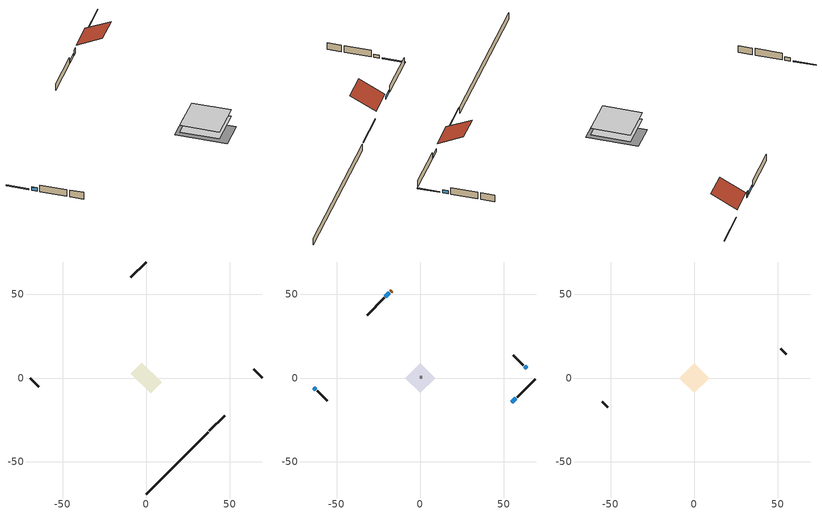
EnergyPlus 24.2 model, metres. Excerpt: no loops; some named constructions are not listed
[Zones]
basement - unconditioned
 floor foundation (Slab1 construction): -9.27,2.65 -2.65,9.27 9.27,-2.65 2.65,-9.27 z-2.13
 wall outside (RimJoist1 construction): 37.73,-31.68 46.91,-22.49 z0.3:0.61
 wall outside (RimJoist2 construction): -69.4,0 -64.3,-5.11 z0.3:0.61
 wall outside (RimJoist3 construction): 0,69.4 -9.18,60.22 z0.3:0.61
 wall outside (RimJoist4 construction): 69.4,0 64.3,5.11 z0.3:0.61
 wall foundation (FoundationWall1 construction): 0,-69.4 37.07,-32.33 z-2.13:0.3
central ac and furnace airloop ret air zone
 floor adiabatic (AdiabaticConst): 0,0 0,1 1,1 1,0 z0
 wall adiabatic (AdiabaticConst): 0,1 0,0 1,0 1,1 0,1 z0:1
 ceiling adiabatic (AdiabaticConst): 1,0 1,1 0,1 0,0 z1
conditioned space
 floor to basement - unconditioned (Floor1 construction): -8.88,0 0,8.88 8.88,0 0,-8.88 z0.3
 wall outside (AdiabaticWallConstruction 1): -17.13,52.27 -17.78,51.62 z0.3:2.34
 wall outside (AdiabaticWallConstruction): 54.86,-14.54 57.25,-12.16 / -18.44,50.96 -20.82,48.58 z0.3:1.4; -63.64,-5.76 -62.38,-7.02 / 63.64,5.76 62.38,7.02 z0.3:1.46
 wall outside (Wall1 construction): 57.9,-11.5 68.75,-0.66 z0.3:2.74
 wall outside (Wall2 construction): -61.73,-7.68 -55.7,-13.7 z0.3:2.74
 wall outside (Wall3 construction): -21.48,47.92 -31.78,37.62 z0.3:2.74
 wall outside (Wall4 construction): 61.73,7.68 55.7,13.7 z0.3:2.74
 window (WindowConstruction): 54.86,-14.54 57.25,-12.16 z0.3:1.4
 window (WindowConstruction 1): -63.64,-5.76 -62.38,-7.02 z0.3:1.46
 window (WindowConstruction 2): -18.44,50.96 -20.82,48.58 z0.3:1.4
 window (WindowConstruction 3): 63.64,5.76 62.38,7.02 z0.3:1.46
 door (Door): -17.14,52.27 -17.78,51.62 z0.3:2.34
attic - vented
 floor to conditioned space (Floor2 construction Reversed): -8.88,0 0,8.88 8.88,0 0,-8.88 z2.74
 wall outside (Wall5 construction): -55.05,-14.36 -51.87,-17.53 z0.3:2.74
 wall outside (Wall6 construction): 55.05,14.36 51.87,17.53 z0.3:2.74
 roof outside (Roof1 construction): 54.21,-15.2,2.74 48.27,-9.26,6.94 41.63,-15.9,6.94 47.57,-21.84,2.74
 roof outside (Roof2 construction): -16.48,52.92,2.74 -10.54,46.99,6.94 -3.9,53.63,6.94 -9.84,59.56,2.74
[Material] Roughness=Rough; Thermal Absorptance=0.9
Name | Thickness {m} | Conductivity {W/m-K} | Density {kg/m3} | Specific Heat {J/kg-K} | Solar Absorptance | Visible Absorptance
ceiling loosefill ins | 0.169333 | 0.0480833 | 16.02 | 1046.75 | 0.7 | 0.7
ceiling stud and cavity | 0.1397 | 0.0824711 | 65.682 | 1177.47 | 0.7 | 0.7
floor covering | 0.0127 | 0.0433444 | 54.468 | 1339.84 | 0.6 | 0.6
floor stud and cavity | 0.1397 | 0.923637 | 92.3553 | 1139.71 | 0.7 | 0.7
gypsum board | 0.0127 | 0.160291 | 801 | 837.4 | 0.6 | 0.6
osb sheathing 0.75 in. | 0.01905 | 0.115458 | 512.64 | 1214.23 | 0.7 | 0.7
[Construction]
Floor1 construction Reversed: floor covering, osb sheathing 0.75 in., floor stud and cavity
Floor2 construction: ceiling loosefill ins, ceiling stud and cavity, gypsum board
[Schedule:Day:Interval]
freezer schedule allday1; freezer schedule allday12; fridge schedule allday1; fridge schedule allday12: No, 01:00, 0.610949, 02:00, 0.595675, 03:00, 0.580401, 04:00, 0.565128, 06:00, 0.549854, 07:00, 0.580401, 08:00, 0.610949, 10:00, 0.626223, 12:00, 0.610949, 15:00, 0.641496, 16:00, 0.626223, 17:00, 0.672044, 18:00, 0.733139, 19:00, 0.763686, 20:00, 0.733139, 21:00, 0.717865, 22:00, 0.702591, 23:00, 0.672044, 24:00, 0.626223
freezer schedule allday2; fridge schedule allday2: No, 01:00, 0.609489, 02:00, 0.594252, 03:00, 0.579015, 04:00, 0.563777, 06:00, 0.54854, 07:00, 0.579015, 08:00, 0.609489, 10:00, 0.624726, 12:00, 0.609489, 15:00, 0.639964, 16:00, 0.624726, 17:00, 0.670438, 18:00, 0.731387, 19:00, 0.761861, 20:00, 0.731387, 21:00, 0.71615, 22:00, 0.700912, 23:00, 0.670438, 24:00, 0.624726
freezer schedule allday3; fridge schedule allday3: No, 01:00, 0.791241, 02:00, 0.77146, 03:00, 0.751679, 04:00, 0.731898, 06:00, 0.712117, 07:00, 0.751679, 08:00, 0.791241, 10:00, 0.811022, 12:00, 0.791241, 15:00, 0.830803, 16:00, 0.811022, 17:00, 0.870365, 18:00, 0.949489, 19:00, 0.989051, 20:00, 0.949489, 21:00, 0.929708, 22:00, 0.909927, 23:00, 0.870365, 24:00, 0.811022
freezer schedule allday6; fridge schedule allday6: No, 01:00, 0.8, 02:00, 0.78, 03:00, 0.76, 04:00, 0.74, 06:00, 0.72, 07:00, 0.76, 08:00, 0.8, 10:00, 0.82, 12:00, 0.8, 15:00, 0.84, 16:00, 0.82, 17:00, 0.88, 18:00, 0.96, 19:00, 1, 20:00, 0.96, 21:00, 0.94, 22:00, 0.92, 23:00, 0.88, 24:00, 0.82
freezer schedule allday10; fridge schedule allday10: No, 01:00, 0.679562, 02:00, 0.662573, 03:00, 0.645584, 04:00, 0.628595, 06:00, 0.611606, 07:00, 0.645584, 08:00, 0.679562, 10:00, 0.696551, 12:00, 0.679562, 15:00, 0.71354, 16:00, 0.696551, 17:00, 0.747518, 18:00, 0.815474, 19:00, 0.849453, 20:00, 0.815474, 21:00, 0.798485, 22:00, 0.781496, 23:00, 0.747518, 24:00, 0.696551
freezer schedule allday11; fridge schedule allday11: No, 01:00, 0.675182, 02:00, 0.658303, 03:00, 0.641423, 04:00, 0.624544, 06:00, 0.607664, 07:00, 0.641423, 08:00, 0.675182, 10:00, 0.692062, 12:00, 0.675182, 15:00, 0.708942, 16:00, 0.692062, 17:00, 0.742701, 18:00, 0.810219, 19:00, 0.843978, 20:00, 0.810219, 21:00, 0.793339, 22:00, 0.77646, 23:00, 0.742701, 24:00, 0.692062
freezer schedule default day; trans schedule winter=0.85 summer=0.7 default day; fridge schedule default day; misc well pump schedule default day; exterior lighting schedule default day: No, 24:00, 0
trans schedule winter=0.85 summer=0.7 allday1; trans schedule winter=0.85 summer=0.7 allday305: No, 24:00, 0.85
trans schedule winter=0.85 summer=0.7 allday91: No, 24:00, 0.7
misc well pump schedule allday1; misc well pump schedule allday12: No, 01:00, 0.508543, 02:00, 0.265829, 03:00, 0.219598, 04:00, 0.173367, 05:00, 0.184925, 06:00, 0.20804, 07:00, 0.300503, 09:00, 0.381407, 10:00, 0.36985, 12:00, 0.381407, 15:00, 0.36985, 16:00, 0.381407, 17:00, 0.520101, 18:00, 0.658795, 19:00, 0.762815, 20:00, 0.878393, 21:00, 0.936182, 22:00, 0.993971, 23:00, 0.866835, 24:00, 0.751257
misc well pump schedule allday2: No, 01:00, 0.511628, 02:00, 0.267442, 03:00, 0.22093, 04:00, 0.174419, 05:00, 0.186047, 06:00, 0.209302, 07:00, 0.302326, 09:00, 0.383721, 10:00, 0.372093, 12:00, 0.383721, 15:00, 0.372093, 16:00, 0.383721, 17:00, 0.523256, 18:00, 0.662791, 19:00, 0.767442, 20:00, 0.883721, 21:00, 0.94186, 22:00, 1, 23:00, 0.872093, 24:00, 0.755814
misc well pump schedule allday3; misc well pump schedule allday5: No, 01:00, 0.446407, 02:00, 0.233349, 03:00, 0.192767, 04:00, 0.152184, 05:00, 0.16233, 06:00, 0.182621, 07:00, 0.263786, 09:00, 0.334806, 10:00, 0.32466, 12:00, 0.334806, 15:00, 0.32466, 16:00, 0.334806, 17:00, 0.456553, 18:00, 0.578301, 19:00, 0.669611, 20:00, 0.771067, 21:00, 0.821796, 22:00, 0.872524, 23:00, 0.760922, 24:00, 0.659466
misc well pump schedule allday4: No, 01:00, 0.445085, 02:00, 0.232658, 03:00, 0.192196, 04:00, 0.151734, 05:00, 0.161849, 06:00, 0.18208, 07:00, 0.263005, 09:00, 0.333814, 10:00, 0.323698, 12:00, 0.333814, 15:00, 0.323698, 16:00, 0.333814, 17:00, 0.455201, 18:00, 0.576588, 19:00, 0.667628, 20:00, 0.768784, 21:00, 0.819362, 22:00, 0.86994, 23:00, 0.758668, 24:00, 0.657513
misc well pump schedule allday6; misc well pump schedule allday9: No, 01:00, 0.391323, 02:00, 0.204555, 03:00, 0.16898, 04:00, 0.133405, 05:00, 0.142299, 06:00, 0.160087, 07:00, 0.231236, 09:00, 0.293492, 10:00, 0.284598, 12:00, 0.293492, 15:00, 0.284598, 16:00, 0.293492, 17:00, 0.400216, 18:00, 0.506941, 19:00, 0.586984, 20:00, 0.675921, 21:00, 0.720389, 22:00, 0.764858, 23:00, 0.667027, 24:00, 0.57809
misc well pump schedule allday7: No, 01:00, 0.389119, 02:00, 0.203403, 03:00, 0.168029, 04:00, 0.132654, 05:00, 0.141498, 06:00, 0.159185, 07:00, 0.229934, 09:00, 0.291839, 10:00, 0.282996, 12:00, 0.291839, 15:00, 0.282996, 16:00, 0.291839, 17:00, 0.397963, 18:00, 0.504086, 19:00, 0.583679, 20:00, 0.672115, 21:00, 0.716333, 22:00, 0.760551, 23:00, 0.663271, 24:00, 0.574835
misc well pump schedule allday10: No, 01:00, 0.430984, 02:00, 0.225287, 03:00, 0.186107, 04:00, 0.146926, 05:00, 0.156721, 06:00, 0.176312, 07:00, 0.254672, 09:00, 0.323238, 10:00, 0.313443, 12:00, 0.323238, 15:00, 0.313443, 16:00, 0.323238, 17:00, 0.440779, 18:00, 0.55832, 19:00, 0.646476, 20:00, 0.744426, 21:00, 0.793402, 22:00, 0.842377, 23:00, 0.734631, 24:00, 0.63668
misc well pump schedule allday11: No, 01:00, 0.429221, 02:00, 0.224366, 03:00, 0.185345, 04:00, 0.146325, 05:00, 0.15608, 06:00, 0.17559, 07:00, 0.253631, 09:00, 0.321916, 10:00, 0.312161, 12:00, 0.321916, 15:00, 0.312161, 16:00, 0.321916, 17:00, 0.438976, 18:00, 0.556036, 19:00, 0.643832, 20:00, 0.741382, 21:00, 0.790157, 22:00, 0.838932, 23:00, 0.731627, 24:00, 0.634076
exterior lighting schedule weekday1; exterior lighting schedule weekday12: No, 05:00, 0.434959, 06:00, 0.349858, 07:00, 0.330947, 08:00, 0.321491, 09:00, 0.312035, 10:00, 0.264757, 11:00, 0.208024, 12:00, 0.141834, 13:00, 0.113467, 15:00, 0.104012, 16:00, 0.113467, 17:00, 0.179657, 18:00, 0.349858, 19:00, 0.463325, 20:00, 0.614615, 21:00, 0.860461, 22:00, 0.99284, 23:00, 0.860461, 24:00, 0.595704
exterior lighting schedule weekday10: No, 05:00, 0.345039, 06:00, 0.277532, 07:00, 0.26253, 08:00, 0.255029, 09:00, 0.247528, 10:00, 0.210024, 11:00, 0.165019, 12:00, 0.112513, 13:00, 0.0900102, 15:00, 0.0825094, 16:00, 0.0900102, 17:00, 0.142516, 18:00, 0.277532, 19:00, 0.367542, 20:00, 0.487555, 21:00, 0.682578, 22:00, 0.787589, 23:00, 0.682578, 24:00, 0.472554
exterior lighting schedule weekday11: No, 05:00, 0.343994, 06:00, 0.276691, 07:00, 0.261734, 08:00, 0.254256, 09:00, 0.246778, 10:00, 0.209387, 11:00, 0.164519, 12:00, 0.112172, 13:00, 0.0897375, 15:00, 0.0822593, 16:00, 0.0897375, 17:00, 0.142084, 18:00, 0.276691, 19:00, 0.366428, 20:00, 0.486078, 21:00, 0.680509, 22:00, 0.785203, 23:00, 0.680509, 24:00, 0.471122
exterior lighting schedule weekday2: No, 05:00, 0.438095, 06:00, 0.352381, 07:00, 0.333333, 08:00, 0.32381, 09:00, 0.314286, 10:00, 0.266667, 11:00, 0.209524, 12:00, 0.142857, 13:00, 0.114286, 15:00, 0.104762, 16:00, 0.114286, 17:00, 0.180952, 18:00, 0.352381, 19:00, 0.466667, 20:00, 0.619048, 21:00, 0.866667, 22:00, 1, 23:00, 0.866667, 24:00, 0.6
exterior lighting schedule weekday3; exterior lighting schedule weekday5: No, 05:00, 0.346085, 06:00, 0.278373, 07:00, 0.263325, 08:00, 0.255802, 09:00, 0.248278, 10:00, 0.21066, 11:00, 0.165519, 12:00, 0.112854, 13:00, 0.090283, 15:00, 0.0827594, 16:00, 0.090283, 17:00, 0.142948, 18:00, 0.278373, 19:00, 0.368656, 20:00, 0.489033, 21:00, 0.684646, 22:00, 0.789976, 23:00, 0.684646, 24:00, 0.473986
exterior lighting schedule weekday4: No, 05:00, 0.344691, 06:00, 0.277251, 07:00, 0.262265, 08:00, 0.254771, 09:00, 0.247278, 10:00, 0.209812, 11:00, 0.164852, 12:00, 0.112399, 13:00, 0.0899193, 15:00, 0.082426, 16:00, 0.0899193, 17:00, 0.142372, 18:00, 0.277251, 19:00, 0.367171, 20:00, 0.487063, 21:00, 0.681888, 22:00, 0.786794, 23:00, 0.681888, 24:00, 0.472076
exterior lighting schedule weekday6; exterior lighting schedule weekday9: No, 05:00, 0.28823, 06:00, 0.231837, 07:00, 0.219305, 08:00, 0.213039, 09:00, 0.206773, 10:00, 0.175444, 11:00, 0.137849, 12:00, 0.093988, 13:00, 0.0751904, 15:00, 0.0689245, 16:00, 0.0751904, 17:00, 0.119051, 18:00, 0.231837, 19:00, 0.307027, 20:00, 0.407281, 21:00, 0.570194, 22:00, 0.657916, 23:00, 0.570194, 24:00, 0.394749
exterior lighting schedule weekday7: No, 05:00, 0.286139, 06:00, 0.230155, 07:00, 0.217714, 08:00, 0.211494, 09:00, 0.205273, 10:00, 0.174171, 11:00, 0.136849, 12:00, 0.0933061, 13:00, 0.0746448, 15:00, 0.0684244, 16:00, 0.0746448, 17:00, 0.118188, 18:00, 0.230155, 19:00, 0.3048, 20:00, 0.404326, 21:00, 0.566057, 22:00, 0.653142, 23:00, 0.566057, 24:00, 0.391885
exterior lighting schedule weekend1; exterior lighting schedule weekend12: No, 02:00, 0.434959, 04:00, 0.425503, 05:00, 0.434959, 06:00, 0.425503, 07:00, 0.416047, 08:00, 0.38768, 09:00, 0.340402, 10:00, 0.283669, 11:00, 0.226935, 12:00, 0.15129, 13:00, 0.113467, 15:00, 0.104012, 16:00, 0.113467, 17:00, 0.179657, 18:00, 0.359314, 19:00, 0.45387, 20:00, 0.567337, 21:00, 0.784816, 22:00, 0.926651, 23:00, 0.803728, 24:00, 0.557882
exterior lighting schedule weekend10: No, 02:00, 0.345039, 04:00, 0.337538, 05:00, 0.345039, 06:00, 0.337538, 07:00, 0.330038, 08:00, 0.307535, 09:00, 0.270031, 10:00, 0.225026, 11:00, 0.18002, 12:00, 0.120014, 13:00, 0.0900102, 15:00, 0.0825094, 16:00, 0.0900102, 17:00, 0.142516, 18:00, 0.285032, 19:00, 0.360041, 20:00, 0.450051, 21:00, 0.622571, 22:00, 0.735084, 23:00, 0.637572, 24:00, 0.44255
exterior lighting schedule weekend11: No, 02:00, 0.343994, 04:00, 0.336516, 05:00, 0.343994, 06:00, 0.336516, 07:00, 0.329037, 08:00, 0.306603, 09:00, 0.269212, 10:00, 0.224344, 11:00, 0.179475, 12:00, 0.11965, 13:00, 0.0897375, 15:00, 0.0822593, 16:00, 0.0897375, 17:00, 0.142084, 18:00, 0.284169, 19:00, 0.35895, 20:00, 0.448687, 21:00, 0.620684, 22:00, 0.732856, 23:00, 0.63564, 24:00, 0.441209
exterior lighting schedule weekend2: No, 02:00, 0.438095, 04:00, 0.428571, 05:00, 0.438095, 06:00, 0.428571, 07:00, 0.419048, 08:00, 0.390476, 09:00, 0.342857, 10:00, 0.285714, 11:00, 0.228571, 12:00, 0.152381, 13:00, 0.114286, 15:00, 0.104762, 16:00, 0.114286, 17:00, 0.180952, 18:00, 0.361905, 19:00, 0.457143, 20:00, 0.571429, 21:00, 0.790476, 22:00, 0.933333, 23:00, 0.809524, 24:00, 0.561905
exterior lighting schedule weekend3; exterior lighting schedule weekend5: No, 02:00, 0.346085, 04:00, 0.338561, 05:00, 0.346085, 06:00, 0.338561, 07:00, 0.331038, 08:00, 0.308467, 09:00, 0.270849, 10:00, 0.225707, 11:00, 0.180566, 12:00, 0.120377, 13:00, 0.090283, 15:00, 0.0827594, 16:00, 0.090283, 17:00, 0.142948, 18:00, 0.285896, 19:00, 0.361132, 20:00, 0.451415, 21:00, 0.624457, 22:00, 0.737311, 23:00, 0.639504, 24:00, 0.443891
exterior lighting schedule weekend4: No, 02:00, 0.344691, 04:00, 0.337197, 05:00, 0.344691, 06:00, 0.337197, 07:00, 0.329704, 08:00, 0.307224, 09:00, 0.269758, 10:00, 0.224798, 11:00, 0.179839, 12:00, 0.119892, 13:00, 0.0899193, 15:00, 0.082426, 16:00, 0.0899193, 17:00, 0.142372, 18:00, 0.284744, 19:00, 0.359677, 20:00, 0.449597, 21:00, 0.621942, 22:00, 0.734341, 23:00, 0.636928, 24:00, 0.442103
exterior lighting schedule weekend6; exterior lighting schedule weekend9: No, 02:00, 0.28823, 04:00, 0.281964, 05:00, 0.28823, 06:00, 0.281964, 07:00, 0.275698, 08:00, 0.2569, 09:00, 0.225571, 10:00, 0.187976, 11:00, 0.150381, 12:00, 0.100254, 13:00, 0.0751904, 15:00, 0.0689245, 16:00, 0.0751904, 17:00, 0.119051, 18:00, 0.238103, 19:00, 0.300761, 20:00, 0.375952, 21:00, 0.520067, 22:00, 0.614055, 23:00, 0.532598, 24:00, 0.369686
exterior lighting schedule weekend7: No, 02:00, 0.286139, 04:00, 0.279918, 05:00, 0.286139, 06:00, 0.279918, 07:00, 0.273698, 08:00, 0.255037, 09:00, 0.223935, 10:00, 0.186612, 11:00, 0.14929, 12:00, 0.0995265, 13:00, 0.0746448, 15:00, 0.0684244, 16:00, 0.0746448, 17:00, 0.118188, 18:00, 0.236375, 19:00, 0.298579, 20:00, 0.373224, 21:00, 0.516294, 22:00, 0.6096, 23:00, 0.528734, 24:00, 0.367004
[Schedule:Week:Daily]
trans schedule winter=0.85 summer=0.7 Week Rule - Jan1-Mar31: trans schedule winter=0.85 summer=0.7 allday1, trans schedule winter=0.85 summer=0.7 allday1, trans schedule winter=0.85 summer=0.7 allday1, trans schedule winter=0.85 summer=0.7 allday1, trans schedule winter=0.85 summer=0.7 allday1, trans schedule winter=0.85 summer=0.7 allday1, trans schedule winter=0.85 summer=0.7 allday1, trans schedule winter=0.85 summer=0.7 default day, trans schedule winter=0.85 summer=0.7 default day, trans schedule winter=0.85 summer=0.7 default day, trans schedule winter=0.85 summer=0.7 default day, trans schedule winter=0.85 summer=0.7 default day
trans schedule winter=0.85 summer=0.7 Week Rule - Apr1-Oct27: trans schedule winter=0.85 summer=0.7 allday91, trans schedule winter=0.85 summer=0.7 allday91, trans schedule winter=0.85 summer=0.7 allday91, trans schedule winter=0.85 summer=0.7 allday91, trans schedule winter=0.85 summer=0.7 allday91, trans schedule winter=0.85 summer=0.7 allday91, trans schedule winter=0.85 summer=0.7 allday91, trans schedule winter=0.85 summer=0.7 default day, trans schedule winter=0.85 summer=0.7 default day, trans schedule winter=0.85 summer=0.7 default day, trans schedule winter=0.85 summer=0.7 default day, trans schedule winter=0.85 summer=0.7 default day
trans schedule winter=0.85 summer=0.7 Week Rule - Oct28-Nov3: trans schedule winter=0.85 summer=0.7 allday91, trans schedule winter=0.85 summer=0.7 allday91, trans schedule winter=0.85 summer=0.7 allday91, trans schedule winter=0.85 summer=0.7 allday91, trans schedule winter=0.85 summer=0.7 allday305, trans schedule winter=0.85 summer=0.7 allday305, trans schedule winter=0.85 summer=0.7 allday305, trans schedule winter=0.85 summer=0.7 default day, trans schedule winter=0.85 summer=0.7 default day, trans schedule winter=0.85 summer=0.7 default day, trans schedule winter=0.85 summer=0.7 default day, trans schedule winter=0.85 summer=0.7 default day
trans schedule winter=0.85 summer=0.7 Week Rule - Nov4-Dec31: trans schedule winter=0.85 summer=0.7 allday305, trans schedule winter=0.85 summer=0.7 allday305, trans schedule winter=0.85 summer=0.7 allday305, trans schedule winter=0.85 summer=0.7 allday305, trans schedule winter=0.85 summer=0.7 allday305, trans schedule winter=0.85 summer=0.7 allday305, trans schedule winter=0.85 summer=0.7 allday305, trans schedule winter=0.85 summer=0.7 default day, trans schedule winter=0.85 summer=0.7 default day, trans schedule winter=0.85 summer=0.7 default day, trans schedule winter=0.85 summer=0.7 default day, trans schedule winter=0.85 summer=0.7 default day
exterior lighting schedule Week Rule - Jan1-Jan6: exterior lighting schedule weekday1, exterior lighting schedule weekday1, exterior lighting schedule weekday1, exterior lighting schedule weekday1, exterior lighting schedule weekday1, exterior lighting schedule weekday1, exterior lighting schedule weekend1, exterior lighting schedule default day, exterior lighting schedule default day, exterior lighting schedule default day, exterior lighting schedule default day, exterior lighting schedule default day
exterior lighting schedule Week Rule - Jan7-Jan27: exterior lighting schedule weekend1, exterior lighting schedule weekday1, exterior lighting schedule weekday1, exterior lighting schedule weekday1, exterior lighting schedule weekday1, exterior lighting schedule weekday1, exterior lighting schedule weekend1, exterior lighting schedule default day, exterior lighting schedule default day, exterior lighting schedule default day, exterior lighting schedule default day, exterior lighting schedule default day
exterior lighting schedule Week Rule - Jan28-Feb3: exterior lighting schedule weekend1, exterior lighting schedule weekday1, exterior lighting schedule weekday1, exterior lighting schedule weekday1, exterior lighting schedule weekday2, exterior lighting schedule weekday2, exterior lighting schedule weekend2, exterior lighting schedule default day, exterior lighting schedule default day, exterior lighting schedule default day, exterior lighting schedule default day, exterior lighting schedule default day
exterior lighting schedule Week Rule - Feb4-Feb24: exterior lighting schedule weekend2, exterior lighting schedule weekday2, exterior lighting schedule weekday2, exterior lighting schedule weekday2, exterior lighting schedule weekday2, exterior lighting schedule weekday2, exterior lighting schedule weekend2, exterior lighting schedule default day, exterior lighting schedule default day, exterior lighting schedule default day, exterior lighting schedule default day, exterior lighting schedule default day
exterior lighting schedule Week Rule - Feb25-Mar3: exterior lighting schedule weekend2, exterior lighting schedule weekday2, exterior lighting schedule weekday2, exterior lighting schedule weekday2, exterior lighting schedule weekday3, exterior lighting schedule weekday3, exterior lighting schedule weekend3, exterior lighting schedule default day, exterior lighting schedule default day, exterior lighting schedule default day, exterior lighting schedule default day, exterior lighting schedule default day
exterior lighting schedule Week Rule - Mar4-Mar31: exterior lighting schedule weekend3, exterior lighting schedule weekday3, exterior lighting schedule weekday3, exterior lighting schedule weekday3, exterior lighting schedule weekday3, exterior lighting schedule weekday3, exterior lighting schedule weekend3, exterior lighting schedule default day, exterior lighting schedule default day, exterior lighting schedule default day, exterior lighting schedule default day, exterior lighting schedule default day
exterior lighting schedule Week Rule - Apr1-Apr28: exterior lighting schedule weekend4, exterior lighting schedule weekday4, exterior lighting schedule weekday4, exterior lighting schedule weekday4, exterior lighting schedule weekday4, exterior lighting schedule weekday4, exterior lighting schedule weekend4, exterior lighting schedule default day, exterior lighting schedule default day, exterior lighting schedule default day, exterior lighting schedule default day, exterior lighting schedule default day
exterior lighting schedule Week Rule - Apr29-May5: exterior lighting schedule weekend4, exterior lighting schedule weekday4, exterior lighting schedule weekday5, exterior lighting schedule weekday5, exterior lighting schedule weekday5, exterior lighting schedule weekday5, exterior lighting schedule weekend5, exterior lighting schedule default day, exterior lighting schedule default day, exterior lighting schedule default day, exterior lighting schedule default day, exterior lighting schedule default day
exterior lighting schedule Week Rule - May6-May26: exterior lighting schedule weekend5, exterior lighting schedule weekday5, exterior lighting schedule weekday5, exterior lighting schedule weekday5, exterior lighting schedule weekday5, exterior lighting schedule weekday5, exterior lighting schedule weekend5, exterior lighting schedule default day, exterior lighting schedule default day, exterior lighting schedule default day, exterior lighting schedule default day, exterior lighting schedule default day
exterior lighting schedule Week Rule - May27-Jun2: exterior lighting schedule weekend5, exterior lighting schedule weekday5, exterior lighting schedule weekday5, exterior lighting schedule weekday5, exterior lighting schedule weekday5, exterior lighting schedule weekday6, exterior lighting schedule weekend6, exterior lighting schedule default day, exterior lighting schedule default day, exterior lighting schedule default day, exterior lighting schedule default day, exterior lighting schedule default day
exterior lighting schedule Week Rule - Jun3-Jun30: exterior lighting schedule weekend6, exterior lighting schedule weekday6, exterior lighting schedule weekday6, exterior lighting schedule weekday6, exterior lighting schedule weekday6, exterior lighting schedule weekday6, exterior lighting schedule weekend6, exterior lighting schedule default day, exterior lighting schedule default day, exterior lighting schedule default day, exterior lighting schedule default day, exterior lighting schedule default day
exterior lighting schedule Week Rule - Jul1-Aug25: exterior lighting schedule weekend7, exterior lighting schedule weekday7, exterior lighting schedule weekday7, exterior lighting schedule weekday7, exterior lighting schedule weekday7, exterior lighting schedule weekday7, exterior lighting schedule weekend7, exterior lighting schedule default day, exterior lighting schedule default day, exterior lighting schedule default day, exterior lighting schedule default day, exterior lighting schedule default day
exterior lighting schedule Week Rule - Aug26-Sep1: exterior lighting schedule weekend7, exterior lighting schedule weekday7, exterior lighting schedule weekday7, exterior lighting schedule weekday7, exterior lighting schedule weekday7, exterior lighting schedule weekday7, exterior lighting schedule weekend9, exterior lighting schedule default day, exterior lighting schedule default day, exterior lighting schedule default day, exterior lighting schedule default day, exterior lighting schedule default day
exterior lighting schedule Week Rule - Sep2-Sep29: exterior lighting schedule weekend9, exterior lighting schedule weekday9, exterior lighting schedule weekday9, exterior lighting schedule weekday9, exterior lighting schedule weekday9, exterior lighting schedule weekday9, exterior lighting schedule weekend9, exterior lighting schedule default day, exterior lighting schedule default day, exterior lighting schedule default day, exterior lighting schedule default day, exterior lighting schedule default day
exterior lighting schedule Week Rule - Sep30-Oct6: exterior lighting schedule weekend9, exterior lighting schedule weekday10, exterior lighting schedule weekday10, exterior lighting schedule weekday10, exterior lighting schedule weekday10, exterior lighting schedule weekday10, exterior lighting schedule weekend10, exterior lighting schedule default day, exterior lighting schedule default day, exterior lighting schedule default day, exterior lighting schedule default day, exterior lighting schedule default day
exterior lighting schedule Week Rule - Oct7-Oct27: exterior lighting schedule weekend10, exterior lighting schedule weekday10, exterior lighting schedule weekday10, exterior lighting schedule weekday10, exterior lighting schedule weekday10, exterior lighting schedule weekday10, exterior lighting schedule weekend10, exterior lighting schedule default day, exterior lighting schedule default day, exterior lighting schedule default day, exterior lighting schedule default day, exterior lighting schedule default day
exterior lighting schedule Week Rule - Oct28-Nov3: exterior lighting schedule weekend10, exterior lighting schedule weekday10, exterior lighting schedule weekday10, exterior lighting schedule weekday10, exterior lighting schedule weekday11, exterior lighting schedule weekday11, exterior lighting schedule weekend11, exterior lighting schedule default day, exterior lighting schedule default day, exterior lighting schedule default day, exterior lighting schedule default day, exterior lighting schedule default day
exterior lighting schedule Week Rule - Nov4-Nov24: exterior lighting schedule weekend11, exterior lighting schedule weekday11, exterior lighting schedule weekday11, exterior lighting schedule weekday11, exterior lighting schedule weekday11, exterior lighting schedule weekday11, exterior lighting schedule weekend11, exterior lighting schedule default day, exterior lighting schedule default day, exterior lighting schedule default day, exterior lighting schedule default day, exterior lighting schedule default day
exterior lighting schedule Week Rule - Nov25-Dec1: exterior lighting schedule weekend11, exterior lighting schedule weekday11, exterior lighting schedule weekday11, exterior lighting schedule weekday11, exterior lighting schedule weekday11, exterior lighting schedule weekday11, exterior lighting schedule weekend12, exterior lighting schedule default day, exterior lighting schedule default day, exterior lighting schedule default day, exterior lighting schedule default day, exterior lighting schedule default day
exterior lighting schedule Week Rule - Dec2-Dec31: exterior lighting schedule weekend12, exterior lighting schedule weekday12, exterior lighting schedule weekday12, exterior lighting schedule weekday12, exterior lighting schedule weekday12, exterior lighting schedule weekday12, exterior lighting schedule weekend12, exterior lighting schedule default day, exterior lighting schedule default day, exterior lighting schedule default day, exterior lighting schedule default day, exterior lighting schedule default day
